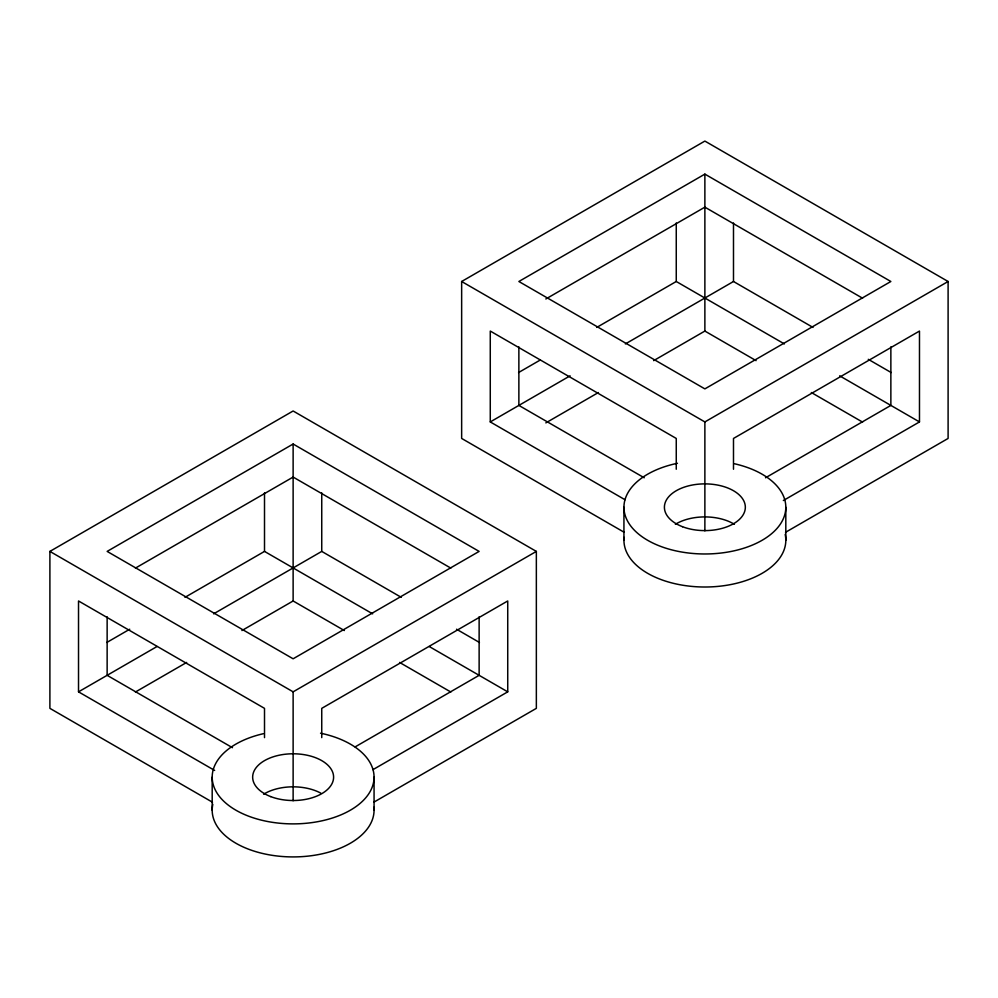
<?xml version="1.0" encoding="UTF-8"?>
<svg xmlns="http://www.w3.org/2000/svg" width="998" height="998" viewBox="0 0 998 998"><rect width="100%" height="100%" fill="white"/><g stroke="black" fill="none" stroke-linecap="round" stroke-linejoin="round"><path stroke-width="1.5" d="M624.249 532.321L461.65 438.446L461.65 281.498L704.875 141.08L948.1 281.498L948.1 438.446L785.501 532.321M212.499 802.23L49.9 708.355L49.9 551.407L293.125 410.989L536.35 551.407L536.35 708.355L373.751 802.23M704.875 174.114L518.873 281.498L704.875 388.883L890.865 281.498L704.875 174.114L704.875 331.062L653.653 360.64M293.125 444.023L107.135 551.407L293.125 658.792L479.127 551.407L293.125 444.023L293.125 600.971L241.915 630.549M545.831 298.976L704.875 207.16L862.571 298.202M135.429 568.111L293.125 477.069L450.822 568.111M518.561 372.541L540.13 360.091M596.742 327.419L676.257 281.498L784.391 343.936M106.823 642.462L129.728 629.227M184.992 597.328L264.507 551.407L372.641 613.845M676.257 469.247L676.257 438.446L490.268 331.062L490.268 421.929L570.095 375.834M625.359 343.936L733.493 281.498L813.008 327.419M264.507 737.622L264.507 708.355L78.518 600.971L78.518 691.839L156.998 646.529M213.609 613.845L321.743 551.407L401.258 597.328M545.831 422.89L598.401 392.538M135.429 692.013L186.651 662.447M461.65 281.498L704.875 421.929L948.1 281.498M49.9 551.407L293.125 691.839L536.35 551.407M765.528 477.78L890.865 405.413L890.865 346.88M355.126 746.903L479.127 675.322L479.127 616.801M783.355 500.522L919.482 421.929L919.482 331.062L733.493 438.446L733.493 469.247M372.953 769.658L507.733 691.839L507.733 600.971L321.743 708.355L321.743 737.622M868.272 359.317L891.177 372.541M839.655 375.834L919.482 421.929M704.875 331.062L756.085 360.64M811.349 392.538L862.571 422.104M644.221 477.78L518.873 405.413L518.873 346.88M490.268 421.929L625.047 499.749M456.523 629.227L479.439 642.462M429.252 646.529L507.733 691.839M293.125 600.971L344.347 630.549M399.599 662.447L450.822 692.013M232.472 747.689L107.135 675.322L107.135 616.801M78.518 691.839L214.645 770.431M785.813 507.246L785.813 540.292M733.493 222.978L733.493 281.498M704.875 421.929L704.875 530.861M676.257 222.978L676.257 281.498M623.937 507.246L623.937 540.292M374.063 777.155L374.063 810.201M321.743 492.887L321.743 551.407M293.125 691.839L293.125 800.77M264.507 492.887L264.507 551.407M212.187 777.155L212.187 810.201M263.622 794.208A40.469 23.366 0 0 1 320.832 793.16M373.901 807.257A80.938 46.731 0 0 1 290.58 856.895A80.938 46.731 0 0 1 212.823 804.338M320.545 733.193A80.938 46.731 0 0 1 358.606 804.625A80.938 46.731 0 0 1 229.178 805.798A80.938 46.731 0 0 1 263.335 733.705M785.177 534.429A80.938 46.731 0 0 1 707.42 586.986A80.938 46.731 0 0 1 624.099 537.348M734.665 463.796A80.938 46.731 0 0 1 768.822 535.889A80.938 46.731 0 0 1 639.394 534.716A80.938 46.731 0 0 1 677.455 463.284M675.372 524.287A40.469 23.366 0 0 1 734.378 524.287M270.732 796.616A40.469 23.366 0 0 0 333.519 778.627A40.469 23.366 0 0 0 275.136 756.222A40.469 23.366 0 0 0 270.732 796.616M682.482 526.707A40.469 23.366 0 0 0 745.256 508.706A40.469 23.366 0 0 0 686.886 486.313A40.469 23.366 0 0 0 682.482 526.707"/></g></svg>
